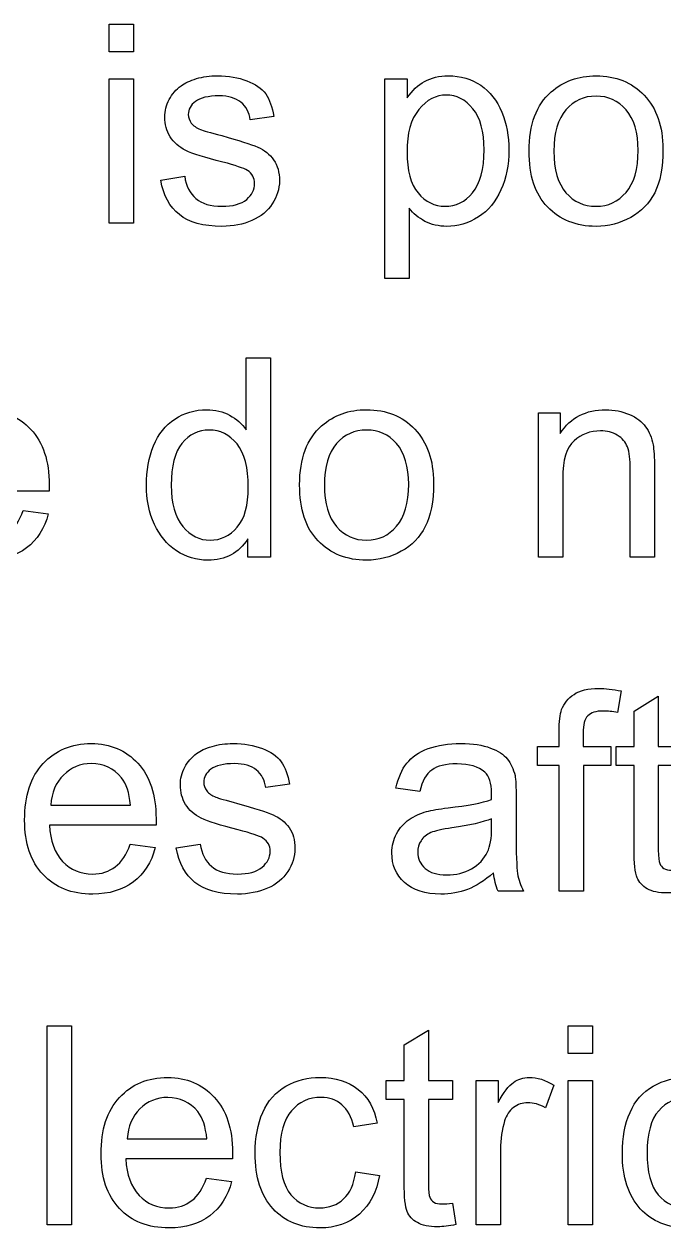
# Model space of a CAD drawing. Extents: x -45 to 645, y -160 to 467.
# Drawn here: x 372.66 to 376.72, y 125.2 to 132.83 of the extents above; entities that cross this region are included whole.
import ezdxf

# ---------------------------------------------------------------- set-up
doc = ezdxf.new("R2010")
doc.units = 0
doc.layers.add('layer 1', color=7, linetype='Continuous')

msp = doc.modelspace()

# ---------------------------------------------------------------- linework, layer by layer
at = {"layer": 'layer 1', "color": 7, "true_color": 0xffffff}
for points, knots in [([(373.355, 132.6523), (373.355, 132.6523), (373.355, 132.8287), (373.355, 132.8287), (373.355, 132.8287), (373.2014, 132.8287), (373.2014, 132.8287), (373.2014, 132.8287), (373.2014, 132.6523), (373.2014, 132.6523), (373.2014, 132.6523), (373.355, 132.6523), (373.355, 132.6523)], [0, 0, 0, 0, 0.25, 0.25, 0.25, 0.5, 0.5, 0.5, 0.75, 0.75, 0.75, 1, 1, 1, 1]), ([(373.6466, 131.6205), (373.7078, 131.5711), (373.7968, 131.5463), (373.9155, 131.5463), (373.9872, 131.5464), (374.05, 131.5586), (374.1059, 131.5833), (374.1635, 131.6082), (374.2054, 131.6433), (374.2351, 131.6892), (374.2648, 131.7352), (374.2805, 131.7827), (374.2805, 131.8356), (374.2805, 131.8886), (374.2683, 131.9326), (374.2438, 131.9679), (374.2194, 132.0032), (374.1844, 132.0296), (374.1425, 132.049), (374.0989, 132.0667), (374.0238, 132.0913), (373.9155, 132.1213), (373.8405, 132.1408), (373.795, 132.1548), (373.7793, 132.1601), (373.7532, 132.1707), (373.7339, 132.1848), (373.7217, 132.2007), (373.7095, 132.2184), (373.7025, 132.236), (373.7025, 132.2554), (373.7025, 132.2872), (373.7182, 132.3153), (373.7479, 132.3383), (373.7776, 132.3612), (373.8282, 132.3736), (373.8981, 132.3736), (373.9574, 132.3737), (374.0028, 132.3594), (374.036, 132.333), (374.0692, 132.3067), (374.0884, 132.2695), (374.0954, 132.2219), (374.0954, 132.2219), (374.2456, 132.2432), (374.2456, 132.2432), (374.2351, 132.3031), (374.2176, 132.3506), (374.1932, 132.3859), (374.167, 132.4214), (374.1268, 132.4494), (374.0744, 132.4688), (374.0203, 132.49), (373.9574, 132.5006), (373.8876, 132.5006), (373.8405, 132.5007), (373.795, 132.4953), (373.7549, 132.4829), (373.713, 132.4706), (373.6815, 132.4547), (373.6571, 132.4371), (373.6257, 132.4142), (373.5995, 132.3859), (373.582, 132.3506), (373.5628, 132.3154), (373.5541, 132.2783), (373.5541, 132.2377), (373.5541, 132.1937), (373.5645, 132.1513), (373.5872, 132.1143), (373.61, 132.0791), (373.6431, 132.049), (373.6868, 132.0278), (373.7304, 132.0068), (373.8073, 131.982), (373.9208, 131.9537), (374.0028, 131.9326), (374.0552, 131.9149), (374.0779, 131.9008), (374.1076, 131.8816), (374.1233, 131.8532), (374.1233, 131.8179), (374.1233, 131.7792), (374.1059, 131.7456), (374.0727, 131.7174), (374.0378, 131.6875), (373.9854, 131.6733), (373.9155, 131.6733), (373.8439, 131.6734), (373.7898, 131.6892), (373.7514, 131.7227), (373.713, 131.7546), (373.6885, 131.8021), (373.6798, 131.8638), (373.6798, 131.8638), (373.5279, 131.8391), (373.5279, 131.8391), (373.5453, 131.7421), (373.5838, 131.6698), (373.6466, 131.6205)], [0, 0, 0, 0, 0.030303, 0.030303, 0.030303, 0.060606, 0.060606, 0.060606, 0.090909, 0.090909, 0.090909, 0.121212, 0.121212, 0.121212, 0.151515, 0.151515, 0.151515, 0.181818, 0.181818, 0.181818, 0.212121, 0.212121, 0.212121, 0.242424, 0.242424, 0.242424, 0.272727, 0.272727, 0.272727, 0.30303, 0.30303, 0.30303, 0.333333, 0.333333, 0.333333, 0.363636, 0.363636, 0.363636, 0.393939, 0.393939, 0.393939, 0.424242, 0.424242, 0.424242, 0.454545, 0.454545, 0.454545, 0.484848, 0.484848, 0.484848, 0.515152, 0.515152, 0.515152, 0.545455, 0.545455, 0.545455, 0.575758, 0.575758, 0.575758, 0.606061, 0.606061, 0.606061, 0.636364, 0.636364, 0.636364, 0.666667, 0.666667, 0.666667, 0.69697, 0.69697, 0.69697, 0.727273, 0.727273, 0.727273, 0.757576, 0.757576, 0.757576, 0.787879, 0.787879, 0.787879, 0.818182, 0.818182, 0.818182, 0.848485, 0.848485, 0.848485, 0.878788, 0.878788, 0.878788, 0.909091, 0.909091, 0.909091, 0.939394, 0.939394, 0.939394, 0.969697, 0.969697, 0.969697, 1, 1, 1, 1]), ([(375.103, 131.2149), (375.103, 131.2149), (375.103, 131.6609), (375.103, 131.6609), (375.1292, 131.6276), (375.1623, 131.601), (375.2025, 131.578), (375.2444, 131.557), (375.2898, 131.5463), (375.3405, 131.5463), (375.4103, 131.5464), (375.4767, 131.5657), (375.5413, 131.6063), (375.6041, 131.6451), (375.6513, 131.7033), (375.6845, 131.7774), (375.7176, 131.8532), (375.7351, 131.9361), (375.7351, 132.0296), (375.7351, 132.1179), (375.7194, 132.1972), (375.6897, 132.2712), (375.66, 132.3436), (375.6146, 132.4), (375.557, 132.4406), (375.4976, 132.4813), (375.4295, 132.5006), (375.3509, 132.5006), (375.2933, 132.5007), (375.2427, 132.4882), (375.2008, 132.4653), (375.1589, 132.4424), (375.1222, 132.4071), (375.089, 132.3612), (375.089, 132.3612), (375.089, 132.4813), (375.089, 132.4813), (375.089, 132.4813), (374.9493, 132.4813), (374.9493, 132.4813), (374.9493, 132.4813), (374.9493, 131.2149), (374.9493, 131.2149), (374.9493, 131.2149), (375.103, 131.2149), (375.103, 131.2149)], [0, 0, 0, 0, 0.066667, 0.066667, 0.066667, 0.133333, 0.133333, 0.133333, 0.2, 0.2, 0.2, 0.266667, 0.266667, 0.266667, 0.333333, 0.333333, 0.333333, 0.4, 0.4, 0.4, 0.466667, 0.466667, 0.466667, 0.533333, 0.533333, 0.533333, 0.6, 0.6, 0.6, 0.666667, 0.666667, 0.666667, 0.733333, 0.733333, 0.733333, 0.8, 0.8, 0.8, 0.866667, 0.866667, 0.866667, 0.933333, 0.933333, 0.933333, 1, 1, 1, 1]), ([(375.9796, 131.6699), (376.0582, 131.5869), (376.1612, 131.5463), (376.2869, 131.5463), (376.3672, 131.5464), (376.4388, 131.5657), (376.5069, 131.6027), (376.5733, 131.6399), (376.6239, 131.6909), (376.6588, 131.7597), (376.6938, 131.8268), (376.7112, 131.9185), (376.7112, 132.0367), (376.7112, 132.1814), (376.671, 132.2942), (376.5925, 132.3771), (376.5139, 132.4601), (376.4126, 132.5006), (376.2869, 132.5006), (376.1751, 132.5007), (376.0808, 132.467), (376.0023, 132.3982), (375.9097, 132.3172), (375.8626, 132.1919), (375.8626, 132.0243), (375.8626, 131.8691), (375.901, 131.7509), (375.9796, 131.6699)], [0, 0, 0, 0, 0.111111, 0.111111, 0.111111, 0.222222, 0.222222, 0.222222, 0.333333, 0.333333, 0.333333, 0.444444, 0.444444, 0.444444, 0.555556, 0.555556, 0.555556, 0.666667, 0.666667, 0.666667, 0.777778, 0.777778, 0.777778, 0.888889, 0.888889, 0.888889, 1, 1, 1, 1]), ([(373.355, 131.5657), (373.355, 131.5657), (373.355, 132.4813), (373.355, 132.4813), (373.355, 132.4813), (373.2014, 132.4813), (373.2014, 132.4813), (373.2014, 132.4813), (373.2014, 131.5657), (373.2014, 131.5657), (373.2014, 131.5657), (373.355, 131.5657), (373.355, 131.5657)], [0, 0, 0, 0, 0.25, 0.25, 0.25, 0.5, 0.5, 0.5, 0.75, 0.75, 0.75, 1, 1, 1, 1]), ([(375.1641, 132.2872), (375.2147, 132.3489), (375.2724, 132.3788), (375.337, 132.3788), (375.4033, 132.3789), (375.4592, 132.3506), (375.5063, 132.2924), (375.5535, 132.2342), (375.5779, 132.1478), (375.5779, 132.0314), (375.5779, 131.908), (375.5535, 131.8179), (375.5046, 131.7597), (375.4575, 131.7016), (375.3981, 131.6733), (375.33, 131.6733), (375.2637, 131.6734), (375.206, 131.7015), (375.1588, 131.758), (375.1117, 131.8145), (375.089, 131.9008), (375.089, 132.0172), (375.089, 132.1356), (375.1134, 132.2254), (375.1641, 132.2872)], [0, 0, 0, 0, 0.125, 0.125, 0.125, 0.25, 0.25, 0.25, 0.375, 0.375, 0.375, 0.5, 0.5, 0.5, 0.625, 0.625, 0.625, 0.75, 0.75, 0.75, 0.875, 0.875, 0.875, 1, 1, 1, 1]), ([(376.0966, 132.2854), (376.1472, 132.3436), (376.21, 132.3718), (376.2869, 132.3718), (376.3638, 132.3719), (376.4266, 132.3436), (376.4772, 132.2854), (376.5279, 132.2273), (376.554, 132.1407), (376.554, 132.0278), (376.5541, 131.908), (376.5279, 131.8197), (376.4772, 131.7615), (376.4266, 131.7034), (376.3637, 131.6733), (376.2869, 131.6733), (376.2101, 131.6734), (376.1472, 131.7015), (376.0965, 131.7597), (376.0459, 131.8181), (376.0197, 131.9061), (376.0197, 132.0225), (376.0197, 132.139), (376.0459, 132.2272), (376.0966, 132.2854)], [0, 0, 0, 0, 0.125, 0.125, 0.125, 0.25, 0.25, 0.25, 0.375, 0.375, 0.375, 0.5, 0.5, 0.5, 0.625, 0.625, 0.625, 0.75, 0.75, 0.75, 0.875, 0.875, 0.875, 1, 1, 1, 1]), ([(374.2229, 129.449), (374.2229, 129.449), (374.2229, 130.712), (374.2229, 130.712), (374.2229, 130.712), (374.0693, 130.712), (374.0693, 130.712), (374.0693, 130.712), (374.0693, 130.257), (374.0693, 130.257), (374.0431, 130.2957), (374.0081, 130.3256), (373.9645, 130.3486), (373.9226, 130.3715), (373.8737, 130.3838), (373.8195, 130.3838), (373.7445, 130.384), (373.6781, 130.3644), (373.617, 130.3238), (373.5576, 130.2852), (373.5122, 130.2286), (373.4825, 130.1545), (373.4529, 130.0806), (373.4371, 129.9975), (373.4371, 129.9058), (373.4371, 129.8125), (373.4546, 129.7294), (373.4878, 129.6571), (373.521, 129.5867), (373.5663, 129.5301), (373.6275, 129.4895), (373.6886, 129.449), (373.7549, 129.4296), (373.8265, 129.4296), (373.9383, 129.4297), (374.0221, 129.4754), (374.0797, 129.5654), (374.0797, 129.5654), (374.0797, 129.449), (374.0797, 129.449), (374.0797, 129.449), (374.2229, 129.449), (374.2229, 129.449)], [0, 0, 0, 0, 0.071429, 0.071429, 0.071429, 0.142857, 0.142857, 0.142857, 0.214286, 0.214286, 0.214286, 0.285714, 0.285714, 0.285714, 0.357143, 0.357143, 0.357143, 0.428571, 0.428571, 0.428571, 0.5, 0.5, 0.5, 0.571429, 0.571429, 0.571429, 0.642857, 0.642857, 0.642857, 0.714286, 0.714286, 0.714286, 0.785714, 0.785714, 0.785714, 0.857143, 0.857143, 0.857143, 0.928571, 0.928571, 0.928571, 1, 1, 1, 1]), ([(372.5623, 129.6026), (372.5222, 129.5726), (372.475, 129.5566), (372.4191, 129.5566), (372.3423, 129.5567), (372.2794, 129.583), (372.2288, 129.6359), (372.1783, 129.6907), (372.1503, 129.7665), (372.1451, 129.867), (372.1451, 129.867), (372.8208, 129.8671), (372.8208, 129.8671), (372.8208, 129.8847), (372.8208, 129.8987), (372.8208, 129.9076), (372.8208, 130.0594), (372.7823, 130.1757), (372.7055, 130.2586), (372.6287, 130.3415), (372.5309, 130.3838), (372.4104, 130.3838), (372.2847, 130.384), (372.1835, 130.3415), (372.1049, 130.2568), (372.0264, 130.1723), (371.9879, 130.0522), (371.9879, 129.8987), (371.988, 129.7506), (372.0263, 129.6359), (372.1049, 129.553), (372.1818, 129.4702), (372.2864, 129.4296), (372.4191, 129.4296), (372.5239, 129.4297), (372.6095, 129.456), (372.6776, 129.5072), (372.744, 129.5585), (372.7911, 129.6306), (372.8155, 129.7241), (372.8155, 129.7241), (372.6566, 129.7454), (372.6566, 129.7454), (372.6339, 129.6801), (372.6025, 129.6324), (372.5623, 129.6026)], [0, 0, 0, 0, 0.066667, 0.066667, 0.066667, 0.133333, 0.133333, 0.133333, 0.2, 0.2, 0.2, 0.266667, 0.266667, 0.266667, 0.333333, 0.333333, 0.333333, 0.4, 0.4, 0.4, 0.466667, 0.466667, 0.466667, 0.533333, 0.533333, 0.533333, 0.6, 0.6, 0.6, 0.666667, 0.666667, 0.666667, 0.733333, 0.733333, 0.733333, 0.8, 0.8, 0.8, 0.866667, 0.866667, 0.866667, 0.933333, 0.933333, 0.933333, 1, 1, 1, 1]), ([(374.5253, 129.5531), (374.6039, 129.4702), (374.7069, 129.4296), (374.8326, 129.4296), (374.913, 129.4297), (374.9846, 129.449), (375.0527, 129.486), (375.1191, 129.5232), (375.1697, 129.5742), (375.2046, 129.643), (375.2396, 129.7101), (375.257, 129.8017), (375.257, 129.9199), (375.257, 130.0647), (375.2168, 130.1774), (375.1382, 130.2603), (375.0597, 130.3433), (374.9584, 130.3838), (374.8326, 130.3838), (374.7209, 130.384), (374.6266, 130.3503), (374.548, 130.2815), (374.4555, 130.2004), (374.4083, 130.0751), (374.4083, 129.9076), (374.4083, 129.7524), (374.4467, 129.6342), (374.5253, 129.5531)], [0, 0, 0, 0, 0.111111, 0.111111, 0.111111, 0.222222, 0.222222, 0.222222, 0.333333, 0.333333, 0.333333, 0.444444, 0.444444, 0.444444, 0.555556, 0.555556, 0.555556, 0.666667, 0.666667, 0.666667, 0.777778, 0.777778, 0.777778, 0.888889, 0.888889, 0.888889, 1, 1, 1, 1]), ([(376.0759, 129.449), (376.0759, 129.449), (376.0759, 129.9482), (376.0759, 129.9482), (376.0759, 130.0665), (376.1003, 130.1457), (376.1475, 130.1863), (376.1947, 130.2286), (376.2505, 130.2498), (376.3151, 130.2498), (376.3571, 130.2499), (376.392, 130.2409), (376.4216, 130.2216), (376.4531, 130.204), (376.474, 130.1774), (376.4862, 130.1475), (376.4985, 130.1157), (376.5037, 130.0681), (376.5037, 130.0046), (376.5037, 130.0046), (376.5037, 129.449), (376.5037, 129.449), (376.5037, 129.449), (376.6574, 129.449), (376.6574, 129.449), (376.6574, 129.449), (376.6574, 130.0117), (376.6574, 130.0117), (376.6574, 130.0824), (376.6539, 130.1333), (376.6486, 130.1616), (376.6399, 130.2058), (376.6242, 130.2445), (376.6015, 130.2762), (376.5788, 130.308), (376.5439, 130.3344), (376.4985, 130.3538), (376.4531, 130.3733), (376.4024, 130.3838), (376.3483, 130.3838), (376.2226, 130.384), (376.1265, 130.3344), (376.0602, 130.2339), (376.0602, 130.2339), (376.0602, 130.3646), (376.0602, 130.3646), (376.0602, 130.3646), (375.9223, 130.3646), (375.9223, 130.3646), (375.9223, 130.3646), (375.9223, 129.449), (375.9223, 129.449), (375.9223, 129.449), (376.0759, 129.449), (376.0759, 129.449)], [0, 0, 0, 0, 0.055556, 0.055556, 0.055556, 0.111111, 0.111111, 0.111111, 0.166667, 0.166667, 0.166667, 0.222222, 0.222222, 0.222222, 0.277778, 0.277778, 0.277778, 0.333333, 0.333333, 0.333333, 0.388889, 0.388889, 0.388889, 0.444444, 0.444444, 0.444444, 0.5, 0.5, 0.5, 0.555556, 0.555556, 0.555556, 0.611111, 0.611111, 0.611111, 0.666667, 0.666667, 0.666667, 0.722222, 0.722222, 0.722222, 0.777778, 0.777778, 0.777778, 0.833333, 0.833333, 0.833333, 0.888889, 0.888889, 0.888889, 0.944444, 0.944444, 0.944444, 1, 1, 1, 1]), ([(373.6624, 130.1705), (373.7096, 130.2268), (373.7654, 130.2551), (373.8353, 130.2551), (373.9051, 130.2552), (373.9627, 130.2251), (374.0116, 130.1669), (374.0588, 130.1088), (374.0832, 130.0169), (374.0832, 129.8917), (374.0832, 129.779), (374.0605, 129.6941), (374.0134, 129.6395), (373.9662, 129.5849), (373.9086, 129.5566), (373.8405, 129.5566), (373.7741, 129.5567), (373.7165, 129.5848), (373.6676, 129.643), (373.6188, 129.7014), (373.5943, 129.7894), (373.5943, 129.9058), (373.5943, 130.0258), (373.617, 130.1139), (373.6624, 130.1705)], [0, 0, 0, 0, 0.125, 0.125, 0.125, 0.25, 0.25, 0.25, 0.375, 0.375, 0.375, 0.5, 0.5, 0.5, 0.625, 0.625, 0.625, 0.75, 0.75, 0.75, 0.875, 0.875, 0.875, 1, 1, 1, 1]), ([(374.6424, 130.1687), (374.693, 130.2268), (374.7558, 130.2551), (374.8326, 130.2551), (374.9095, 130.2552), (374.9723, 130.2268), (375.023, 130.1686), (375.0737, 130.1106), (375.0998, 130.024), (375.0998, 129.9111), (375.0999, 129.7913), (375.0736, 129.703), (375.023, 129.6447), (374.9724, 129.5867), (374.9095, 129.5566), (374.8326, 129.5566), (374.7559, 129.5567), (374.693, 129.5848), (374.6423, 129.643), (374.5917, 129.7014), (374.5655, 129.7894), (374.5655, 129.9058), (374.5655, 130.0222), (374.5917, 130.1104), (374.6424, 130.1687)], [0, 0, 0, 0, 0.125, 0.125, 0.125, 0.25, 0.25, 0.25, 0.375, 0.375, 0.375, 0.5, 0.5, 0.5, 0.625, 0.625, 0.625, 0.75, 0.75, 0.75, 0.875, 0.875, 0.875, 1, 1, 1, 1]), ([(376.2069, 127.3322), (376.2069, 127.3322), (376.2069, 128.1278), (376.2069, 128.1278), (376.2069, 128.1278), (376.3816, 128.1278), (376.3816, 128.1278), (376.3816, 128.1278), (376.3816, 128.2477), (376.3816, 128.2477), (376.3816, 128.2477), (376.2052, 128.2477), (376.2052, 128.2477), (376.2052, 128.2477), (376.2052, 128.3324), (376.2052, 128.3324), (376.2052, 128.3871), (376.2139, 128.4241), (376.2349, 128.4435), (376.2541, 128.4629), (376.2855, 128.4735), (376.3326, 128.4735), (376.3606, 128.4735), (376.392, 128.4699), (376.4235, 128.4646), (376.4235, 128.4646), (376.4462, 128.6005), (376.4462, 128.6005), (376.3938, 128.6111), (376.3466, 128.6163), (376.303, 128.6163), (376.2367, 128.6164), (376.1842, 128.604), (376.1476, 128.5793), (376.1092, 128.5546), (376.0847, 128.5211), (376.069, 128.4823), (376.0585, 128.4523), (376.0533, 128.4064), (376.0533, 128.3447), (376.0533, 128.3447), (376.0533, 128.2477), (376.0533, 128.2477), (376.0533, 128.2477), (375.9171, 128.2477), (375.9171, 128.2477), (375.9171, 128.2477), (375.9171, 128.1278), (375.9171, 128.1278), (375.9171, 128.1278), (376.0533, 128.1278), (376.0533, 128.1278), (376.0533, 128.1278), (376.0533, 127.3322), (376.0533, 127.3322), (376.0533, 127.3322), (376.2069, 127.3322), (376.2069, 127.3322)], [0, 0, 0, 0, 0.052632, 0.052632, 0.052632, 0.105263, 0.105263, 0.105263, 0.157895, 0.157895, 0.157895, 0.210526, 0.210526, 0.210526, 0.263158, 0.263158, 0.263158, 0.315789, 0.315789, 0.315789, 0.368421, 0.368421, 0.368421, 0.421053, 0.421053, 0.421053, 0.473684, 0.473684, 0.473684, 0.526316, 0.526316, 0.526316, 0.578947, 0.578947, 0.578947, 0.631579, 0.631579, 0.631579, 0.684211, 0.684211, 0.684211, 0.736842, 0.736842, 0.736842, 0.789474, 0.789474, 0.789474, 0.842105, 0.842105, 0.842105, 0.894737, 0.894737, 0.894737, 0.947368, 0.947368, 0.947368, 1, 1, 1, 1]), ([(376.7692, 127.4646), (376.7465, 127.4646), (376.729, 127.468), (376.7168, 127.4751), (376.7046, 127.4839), (376.6958, 127.4927), (376.6906, 127.5069), (376.6854, 127.5193), (376.6819, 127.5474), (376.6819, 127.5915), (376.6819, 127.5915), (376.6819, 128.1278), (376.6819, 128.1278), (376.6819, 128.1278), (376.8355, 128.1278), (376.8355, 128.1278), (376.8355, 128.1278), (376.8355, 128.2477), (376.8355, 128.2477), (376.8355, 128.2477), (376.6819, 128.2477), (376.6819, 128.2477), (376.6819, 128.2477), (376.6819, 128.567), (376.6819, 128.567), (376.6819, 128.567), (376.5283, 128.4735), (376.5283, 128.4735), (376.5283, 128.4735), (376.5283, 128.2477), (376.5283, 128.2477), (376.5283, 128.2477), (376.4148, 128.2477), (376.4148, 128.2477), (376.4148, 128.2477), (376.4148, 128.1278), (376.4148, 128.1278), (376.4148, 128.1278), (376.5283, 128.1278), (376.5283, 128.1278), (376.5283, 128.1278), (376.5283, 127.6004), (376.5283, 127.6004), (376.5283, 127.5069), (376.5352, 127.4469), (376.5474, 127.4169), (376.5597, 127.3887), (376.5806, 127.364), (376.612, 127.3463), (376.6417, 127.3288), (376.6854, 127.3199), (376.7412, 127.3199), (376.7745, 127.3199), (376.8128, 127.3252), (376.8565, 127.334), (376.8565, 127.334), (376.8355, 127.4698), (376.8355, 127.4698), (376.8076, 127.4664), (376.7849, 127.4645), (376.7692, 127.4646)], [0, 0, 0, 0, 0.05, 0.05, 0.05, 0.1, 0.1, 0.1, 0.15, 0.15, 0.15, 0.2, 0.2, 0.2, 0.25, 0.25, 0.25, 0.3, 0.3, 0.3, 0.35, 0.35, 0.35, 0.4, 0.4, 0.4, 0.45, 0.45, 0.45, 0.5, 0.5, 0.5, 0.55, 0.55, 0.55, 0.6, 0.6, 0.6, 0.65, 0.65, 0.65, 0.7, 0.7, 0.7, 0.75, 0.75, 0.75, 0.8, 0.8, 0.8, 0.85, 0.85, 0.85, 0.9, 0.9, 0.9, 0.95, 0.95, 0.95, 1, 1, 1, 1]), ([(373.2399, 127.4857), (373.1998, 127.4558), (373.1526, 127.4398), (373.0967, 127.4398), (373.0199, 127.4399), (372.9571, 127.4663), (372.9064, 127.5192), (372.8558, 127.5739), (372.8278, 127.6497), (372.8226, 127.7503), (372.8226, 127.7503), (373.4984, 127.7503), (373.4984, 127.7503), (373.4984, 127.768), (373.4984, 127.782), (373.4984, 127.7908), (373.4984, 127.9426), (373.46, 128.059), (373.3831, 128.1419), (373.3063, 128.2248), (373.2085, 128.2671), (373.088, 128.2671), (372.9623, 128.2672), (372.861, 128.2248), (372.7824, 128.1401), (372.7039, 128.0554), (372.6654, 127.9355), (372.6654, 127.782), (372.6655, 127.6339), (372.7039, 127.5192), (372.7824, 127.4363), (372.8593, 127.3535), (372.964, 127.3128), (373.0967, 127.3128), (373.2016, 127.3129), (373.2871, 127.3393), (373.3552, 127.3904), (373.4216, 127.4417), (373.4687, 127.5139), (373.4931, 127.6074), (373.4931, 127.6074), (373.3343, 127.6286), (373.3343, 127.6286), (373.3115, 127.5633), (373.2801, 127.5157), (373.2399, 127.4857)], [0, 0, 0, 0, 0.066667, 0.066667, 0.066667, 0.133333, 0.133333, 0.133333, 0.2, 0.2, 0.2, 0.266667, 0.266667, 0.266667, 0.333333, 0.333333, 0.333333, 0.4, 0.4, 0.4, 0.466667, 0.466667, 0.466667, 0.533333, 0.533333, 0.533333, 0.6, 0.6, 0.6, 0.666667, 0.666667, 0.666667, 0.733333, 0.733333, 0.733333, 0.8, 0.8, 0.8, 0.866667, 0.866667, 0.866667, 0.933333, 0.933333, 0.933333, 1, 1, 1, 1]), ([(373.7449, 127.387), (373.806, 127.3376), (373.8951, 127.3128), (374.0138, 127.3128), (374.0854, 127.3129), (374.1483, 127.3252), (374.2042, 127.3499), (374.2618, 127.3746), (374.3037, 127.4098), (374.3334, 127.4557), (374.3631, 127.5016), (374.3788, 127.5492), (374.3788, 127.6021), (374.3788, 127.6551), (374.3665, 127.6991), (374.3421, 127.7344), (374.3177, 127.7697), (374.2827, 127.7961), (374.2408, 127.8155), (374.1972, 127.8332), (374.1221, 127.8579), (374.0138, 127.8879), (373.9387, 127.9073), (373.8933, 127.9214), (373.8776, 127.9267), (373.8514, 127.9373), (373.8322, 127.9514), (373.82, 127.9672), (373.8078, 127.9849), (373.8008, 128.0025), (373.8008, 128.0219), (373.8008, 128.0537), (373.8165, 128.0819), (373.8462, 128.1048), (373.8759, 128.1278), (373.9265, 128.1401), (373.9964, 128.1401), (374.0557, 128.1402), (374.1011, 128.126), (374.1343, 128.0995), (374.1675, 128.0731), (374.1867, 128.036), (374.1937, 127.9884), (374.1937, 127.9884), (374.3439, 128.0096), (374.3439, 128.0096), (374.3334, 128.0696), (374.3159, 128.1172), (374.2915, 128.1524), (374.2653, 128.1878), (374.2251, 128.2159), (374.1727, 128.2353), (374.1186, 128.2566), (374.0557, 128.2671), (373.9859, 128.2671), (373.9387, 128.2672), (373.8933, 128.2618), (373.8532, 128.2495), (373.8113, 128.2371), (373.7798, 128.2212), (373.7554, 128.2036), (373.724, 128.1807), (373.6978, 128.1524), (373.6803, 128.1172), (373.6611, 128.0819), (373.6524, 128.0448), (373.6524, 128.0043), (373.6524, 127.9602), (373.6628, 127.9178), (373.6855, 127.8808), (373.7083, 127.8456), (373.7414, 127.8155), (373.7851, 127.7944), (373.8288, 127.7733), (373.9056, 127.7485), (374.0191, 127.7203), (374.1012, 127.6991), (374.1535, 127.6815), (374.1762, 127.6674), (374.2059, 127.648), (374.2216, 127.6197), (374.2216, 127.5845), (374.2216, 127.5457), (374.2042, 127.5121), (374.171, 127.4839), (374.1361, 127.454), (374.0837, 127.4398), (374.0138, 127.4398), (373.9423, 127.4399), (373.8881, 127.4557), (373.8497, 127.4892), (373.8113, 127.521), (373.7868, 127.5686), (373.7781, 127.6303), (373.7781, 127.6303), (373.6262, 127.6057), (373.6262, 127.6057), (373.6437, 127.5086), (373.682, 127.4363), (373.7449, 127.387)], [0, 0, 0, 0, 0.030303, 0.030303, 0.030303, 0.060606, 0.060606, 0.060606, 0.090909, 0.090909, 0.090909, 0.121212, 0.121212, 0.121212, 0.151515, 0.151515, 0.151515, 0.181818, 0.181818, 0.181818, 0.212121, 0.212121, 0.212121, 0.242424, 0.242424, 0.242424, 0.272727, 0.272727, 0.272727, 0.30303, 0.30303, 0.30303, 0.333333, 0.333333, 0.333333, 0.363636, 0.363636, 0.363636, 0.393939, 0.393939, 0.393939, 0.424242, 0.424242, 0.424242, 0.454545, 0.454545, 0.454545, 0.484848, 0.484848, 0.484848, 0.515152, 0.515152, 0.515152, 0.545455, 0.545455, 0.545455, 0.575758, 0.575758, 0.575758, 0.606061, 0.606061, 0.606061, 0.636364, 0.636364, 0.636364, 0.666667, 0.666667, 0.666667, 0.69697, 0.69697, 0.69697, 0.727273, 0.727273, 0.727273, 0.757576, 0.757576, 0.757576, 0.787879, 0.787879, 0.787879, 0.818182, 0.818182, 0.818182, 0.848485, 0.848485, 0.848485, 0.878788, 0.878788, 0.878788, 0.909091, 0.909091, 0.909091, 0.939394, 0.939394, 0.939394, 0.969697, 0.969697, 0.969697, 1, 1, 1, 1]), ([(375.667, 127.3322), (375.667, 127.3322), (375.8277, 127.3322), (375.8277, 127.3322), (375.8085, 127.3676), (375.7962, 127.4045), (375.7893, 127.4434), (375.7841, 127.4805), (375.7805, 127.5721), (375.7805, 127.715), (375.7805, 127.715), (375.7805, 127.9214), (375.7805, 127.9214), (375.7805, 127.9902), (375.7788, 128.0378), (375.7735, 128.0642), (375.7631, 128.1066), (375.7473, 128.1419), (375.7247, 128.1701), (375.702, 128.1983), (375.667, 128.2212), (375.6181, 128.2389), (375.5693, 128.2583), (375.5064, 128.2671), (375.4295, 128.2671), (375.351, 128.2672), (375.2829, 128.2565), (375.2235, 128.2353), (375.1641, 128.2125), (375.1187, 128.1824), (375.0873, 128.1419), (375.0559, 128.1031), (375.0332, 128.0501), (375.0192, 127.9849), (375.0192, 127.9849), (375.1694, 127.9638), (375.1694, 127.9638), (375.1851, 128.029), (375.2113, 128.0748), (375.2462, 128.0995), (375.2811, 128.126), (375.3335, 128.1383), (375.4068, 128.1383), (375.4837, 128.1384), (375.5431, 128.1207), (375.5815, 128.0854), (375.6112, 128.0608), (375.6251, 128.0166), (375.6251, 127.9531), (375.6251, 127.9479), (375.6251, 127.9337), (375.6251, 127.9125), (375.5658, 127.8914), (375.475, 127.8737), (375.3492, 127.8596), (375.2899, 127.8526), (375.2445, 127.8438), (375.213, 127.8367), (375.1729, 127.8244), (375.1362, 127.8085), (375.103, 127.7855), (375.0698, 127.7626), (375.0436, 127.7326), (375.0227, 127.6956), (375.0035, 127.6603), (374.993, 127.618), (374.993, 127.5739), (374.993, 127.4981), (375.0192, 127.4345), (375.0733, 127.3869), (375.1275, 127.3376), (375.2043, 127.3128), (375.3038, 127.3128), (375.3632, 127.3129), (375.4208, 127.3234), (375.4732, 127.3428), (375.5256, 127.364), (375.5797, 127.3975), (375.6373, 127.4469), (375.6426, 127.4029), (375.6513, 127.3657), (375.667, 127.3322)], [0, 0, 0, 0, 0.037037, 0.037037, 0.037037, 0.074074, 0.074074, 0.074074, 0.111111, 0.111111, 0.111111, 0.148148, 0.148148, 0.148148, 0.185185, 0.185185, 0.185185, 0.222222, 0.222222, 0.222222, 0.259259, 0.259259, 0.259259, 0.296296, 0.296296, 0.296296, 0.333333, 0.333333, 0.333333, 0.37037, 0.37037, 0.37037, 0.407407, 0.407407, 0.407407, 0.444444, 0.444444, 0.444444, 0.481481, 0.481481, 0.481481, 0.518519, 0.518519, 0.518519, 0.555556, 0.555556, 0.555556, 0.592593, 0.592593, 0.592593, 0.62963, 0.62963, 0.62963, 0.666667, 0.666667, 0.666667, 0.703704, 0.703704, 0.703704, 0.740741, 0.740741, 0.740741, 0.777778, 0.777778, 0.777778, 0.814815, 0.814815, 0.814815, 0.851852, 0.851852, 0.851852, 0.888889, 0.888889, 0.888889, 0.925926, 0.925926, 0.925926, 0.962963, 0.962963, 0.962963, 1, 1, 1, 1]), ([(372.9117, 128.0678), (372.9588, 128.1155), (373.0182, 128.1401), (373.088, 128.1401), (373.1666, 128.1402), (373.2295, 128.1101), (373.2783, 128.0501), (373.3098, 128.0114), (373.329, 127.9549), (373.336, 127.8773), (373.336, 127.8773), (372.8314, 127.8773), (372.8314, 127.8773), (372.8366, 127.9567), (372.8628, 128.0201), (372.9117, 128.0678)], [0, 0, 0, 0, 0.2, 0.2, 0.2, 0.4, 0.4, 0.4, 0.6, 0.6, 0.6, 0.8, 0.8, 0.8, 1, 1, 1, 1]), ([(375.6251, 127.7345), (375.6251, 127.6656), (375.6164, 127.6145), (375.5989, 127.5809), (375.578, 127.5351), (375.5448, 127.4998), (375.4976, 127.4733), (375.4523, 127.4469), (375.3999, 127.4345), (375.3405, 127.4345), (375.2794, 127.4346), (375.234, 127.4486), (375.2043, 127.4751), (375.1729, 127.5034), (375.1571, 127.5368), (375.1571, 127.5792), (375.1572, 127.6057), (375.1641, 127.6303), (375.1781, 127.6515), (375.1921, 127.6744), (375.213, 127.6903), (375.2392, 127.7026), (375.2654, 127.7132), (375.3108, 127.7238), (375.3737, 127.7326), (375.4855, 127.7486), (375.5692, 127.7679), (375.6251, 127.7908), (375.6251, 127.7908), (375.6251, 127.7345), (375.6251, 127.7345)], [0, 0, 0, 0, 0.1, 0.1, 0.1, 0.2, 0.2, 0.2, 0.3, 0.3, 0.3, 0.4, 0.4, 0.4, 0.5, 0.5, 0.5, 0.6, 0.6, 0.6, 0.7, 0.7, 0.7, 0.8, 0.8, 0.8, 0.9, 0.9, 0.9, 1, 1, 1, 1]), ([(372.9627, 125.2157), (372.9627, 125.2157), (372.9627, 126.4786), (372.9627, 126.4786), (372.9627, 126.4786), (372.809, 126.4786), (372.809, 126.4786), (372.809, 126.4786), (372.809, 125.2157), (372.809, 125.2157), (372.809, 125.2157), (372.9627, 125.2157), (372.9627, 125.2157)], [0, 0, 0, 0, 0.25, 0.25, 0.25, 0.5, 0.5, 0.5, 0.75, 0.75, 0.75, 1, 1, 1, 1]), ([(376.265, 126.3022), (376.265, 126.3022), (376.265, 126.4786), (376.265, 126.4786), (376.265, 126.4786), (376.1113, 126.4786), (376.1113, 126.4786), (376.1113, 126.4786), (376.1113, 126.3022), (376.1113, 126.3022), (376.1113, 126.3022), (376.265, 126.3022), (376.265, 126.3022)], [0, 0, 0, 0, 0.25, 0.25, 0.25, 0.5, 0.5, 0.5, 0.75, 0.75, 0.75, 1, 1, 1, 1]), ([(375.3118, 125.3481), (375.2891, 125.3481), (375.2716, 125.3515), (375.2594, 125.3586), (375.2472, 125.3674), (375.2385, 125.3762), (375.2332, 125.3903), (375.228, 125.4027), (375.2245, 125.4309), (375.2245, 125.475), (375.2245, 125.475), (375.2245, 126.0111), (375.2245, 126.0111), (375.2245, 126.0111), (375.3782, 126.0111), (375.3782, 126.0111), (375.3782, 126.0111), (375.3782, 126.1311), (375.3782, 126.1311), (375.3782, 126.1311), (375.2245, 126.1311), (375.2245, 126.1311), (375.2245, 126.1311), (375.2245, 126.4504), (375.2245, 126.4504), (375.2245, 126.4504), (375.0709, 126.3569), (375.0709, 126.3569), (375.0709, 126.3569), (375.0709, 126.1311), (375.0709, 126.1311), (375.0709, 126.1311), (374.9574, 126.1311), (374.9574, 126.1311), (374.9574, 126.1311), (374.9574, 126.0111), (374.9574, 126.0111), (374.9574, 126.0111), (375.0709, 126.0111), (375.0709, 126.0111), (375.0709, 126.0111), (375.0709, 125.4839), (375.0709, 125.4839), (375.0709, 125.3903), (375.0778, 125.3303), (375.09, 125.3004), (375.1023, 125.2722), (375.1232, 125.2474), (375.1547, 125.2298), (375.1843, 125.2122), (375.228, 125.2033), (375.2839, 125.2033), (375.3171, 125.2034), (375.3555, 125.2086), (375.3991, 125.2175), (375.3991, 125.2175), (375.3782, 125.3533), (375.3782, 125.3533), (375.3502, 125.3498), (375.3275, 125.348), (375.3118, 125.3481)], [0, 0, 0, 0, 0.05, 0.05, 0.05, 0.1, 0.1, 0.1, 0.15, 0.15, 0.15, 0.2, 0.2, 0.2, 0.25, 0.25, 0.25, 0.3, 0.3, 0.3, 0.35, 0.35, 0.35, 0.4, 0.4, 0.4, 0.45, 0.45, 0.45, 0.5, 0.5, 0.5, 0.55, 0.55, 0.55, 0.6, 0.6, 0.6, 0.65, 0.65, 0.65, 0.7, 0.7, 0.7, 0.75, 0.75, 0.75, 0.8, 0.8, 0.8, 0.85, 0.85, 0.85, 0.9, 0.9, 0.9, 0.95, 0.95, 0.95, 1, 1, 1, 1]), ([(373.7243, 125.3692), (373.6842, 125.3392), (373.637, 125.3233), (373.5811, 125.3233), (373.5043, 125.3233), (373.4414, 125.3498), (373.3907, 125.4027), (373.3401, 125.4574), (373.3122, 125.5332), (373.3069, 125.6337), (373.3069, 125.6337), (373.9827, 125.6338), (373.9827, 125.6338), (373.9827, 125.6515), (373.9827, 125.6655), (373.9827, 125.6743), (373.9827, 125.826), (373.9443, 125.9423), (373.8675, 126.0252), (373.7907, 126.1082), (373.6928, 126.1505), (373.5724, 126.1505), (373.4467, 126.1505), (373.3454, 126.1081), (373.2668, 126.0235), (373.1882, 125.9388), (373.1498, 125.8188), (373.1498, 125.6655), (373.1498, 125.5173), (373.1882, 125.4027), (373.2668, 125.3198), (373.3436, 125.2369), (373.4484, 125.1963), (373.5811, 125.1963), (373.6859, 125.1963), (373.7714, 125.2228), (373.8395, 125.2739), (373.9059, 125.3251), (373.953, 125.3974), (373.9775, 125.4909), (373.9775, 125.4909), (373.8186, 125.5121), (373.8186, 125.5121), (373.7959, 125.4468), (373.7644, 125.3991), (373.7243, 125.3692)], [0, 0, 0, 0, 0.066667, 0.066667, 0.066667, 0.133333, 0.133333, 0.133333, 0.2, 0.2, 0.2, 0.266667, 0.266667, 0.266667, 0.333333, 0.333333, 0.333333, 0.4, 0.4, 0.4, 0.466667, 0.466667, 0.466667, 0.533333, 0.533333, 0.533333, 0.6, 0.6, 0.6, 0.666667, 0.666667, 0.666667, 0.733333, 0.733333, 0.733333, 0.8, 0.8, 0.8, 0.866667, 0.866667, 0.866667, 0.933333, 0.933333, 0.933333, 1, 1, 1, 1]), ([(374.6868, 125.3798), (374.6466, 125.3427), (374.5959, 125.3233), (374.5366, 125.3233), (374.4615, 125.3233), (374.4004, 125.3515), (374.3532, 125.4062), (374.3061, 125.4627), (374.2834, 125.5508), (374.2834, 125.6743), (374.2834, 125.7959), (374.3078, 125.8841), (374.3567, 125.9388), (374.4039, 125.9953), (374.4667, 126.0235), (374.5453, 126.0235), (374.596, 126.0235), (374.6396, 126.0076), (374.6763, 125.9776), (374.7112, 125.9458), (374.7374, 125.9), (374.7513, 125.8382), (374.7513, 125.8382), (374.8998, 125.8612), (374.8998, 125.8612), (374.8823, 125.953), (374.8422, 126.0252), (374.7793, 126.0746), (374.7165, 126.1258), (374.6361, 126.1505), (374.5383, 126.1505), (374.4615, 126.1505), (374.3881, 126.1328), (374.3218, 126.0958), (374.2572, 126.0588), (374.2065, 126.0023), (374.1751, 125.9282), (374.1419, 125.8542), (374.1262, 125.7678), (374.1262, 125.6708), (374.1262, 125.5173), (374.1646, 125.4009), (374.2397, 125.318), (374.3148, 125.2369), (374.4143, 125.1963), (374.5383, 125.1963), (374.6361, 125.1963), (374.7199, 125.2263), (374.788, 125.2845), (374.8544, 125.3445), (374.898, 125.4256), (374.9137, 125.5297), (374.9137, 125.5297), (374.7636, 125.5509), (374.7636, 125.5509), (374.7531, 125.4733), (374.7269, 125.4168), (374.6868, 125.3798)], [0, 0, 0, 0, 0.052632, 0.052632, 0.052632, 0.105263, 0.105263, 0.105263, 0.157895, 0.157895, 0.157895, 0.210526, 0.210526, 0.210526, 0.263158, 0.263158, 0.263158, 0.315789, 0.315789, 0.315789, 0.368421, 0.368421, 0.368421, 0.421053, 0.421053, 0.421053, 0.473684, 0.473684, 0.473684, 0.526316, 0.526316, 0.526316, 0.578947, 0.578947, 0.578947, 0.631579, 0.631579, 0.631579, 0.684211, 0.684211, 0.684211, 0.736842, 0.736842, 0.736842, 0.789474, 0.789474, 0.789474, 0.842105, 0.842105, 0.842105, 0.894737, 0.894737, 0.894737, 0.947368, 0.947368, 0.947368, 1, 1, 1, 1]), ([(375.6817, 125.2157), (375.6817, 125.2157), (375.6817, 125.6937), (375.6817, 125.6937), (375.6817, 125.759), (375.6904, 125.8188), (375.7078, 125.8753), (375.7183, 125.9106), (375.7375, 125.9388), (375.7637, 125.96), (375.7899, 125.9794), (375.8213, 125.9899), (375.8545, 125.9899), (375.8912, 125.99), (375.9279, 125.9794), (375.9663, 125.9582), (375.9663, 125.9582), (376.0204, 126.1011), (376.0204, 126.1011), (375.9663, 126.1347), (375.9139, 126.1505), (375.8632, 126.1505), (375.8266, 126.1505), (375.7934, 126.1399), (375.7637, 126.1187), (375.7341, 126.0993), (375.7009, 126.0552), (375.6659, 125.9917), (375.6659, 125.9917), (375.6659, 126.1311), (375.6659, 126.1311), (375.6659, 126.1311), (375.528, 126.1311), (375.528, 126.1311), (375.528, 126.1311), (375.528, 125.2157), (375.528, 125.2157), (375.528, 125.2157), (375.6817, 125.2157), (375.6817, 125.2157)], [0, 0, 0, 0, 0.076923, 0.076923, 0.076923, 0.153846, 0.153846, 0.153846, 0.230769, 0.230769, 0.230769, 0.307692, 0.307692, 0.307692, 0.384615, 0.384615, 0.384615, 0.461538, 0.461538, 0.461538, 0.538462, 0.538462, 0.538462, 0.615385, 0.615385, 0.615385, 0.692308, 0.692308, 0.692308, 0.769231, 0.769231, 0.769231, 0.846154, 0.846154, 0.846154, 0.923077, 0.923077, 0.923077, 1, 1, 1, 1]), ([(376.265, 125.2157), (376.265, 125.2157), (376.265, 126.1311), (376.265, 126.1311), (376.265, 126.1311), (376.1113, 126.1311), (376.1113, 126.1311), (376.1113, 126.1311), (376.1113, 125.2157), (376.1113, 125.2157), (376.1113, 125.2157), (376.265, 125.2157), (376.265, 125.2157)], [0, 0, 0, 0, 0.25, 0.25, 0.25, 0.5, 0.5, 0.5, 0.75, 0.75, 0.75, 1, 1, 1, 1]), ([(377.0144, 125.3798), (376.9742, 125.3427), (376.9236, 125.3233), (376.8642, 125.3233), (376.7892, 125.3233), (376.728, 125.3515), (376.6808, 125.4062), (376.6337, 125.4627), (376.611, 125.5508), (376.611, 125.6743), (376.611, 125.7959), (376.6354, 125.8841), (376.6843, 125.9388), (376.7315, 125.9953), (376.7943, 126.0235), (376.8729, 126.0235), (376.9236, 126.0235), (376.9672, 126.0076), (377.0039, 125.9776), (377.0388, 125.9458), (377.065, 125.9), (377.079, 125.8382), (377.079, 125.8382), (377.2274, 125.8612), (377.2274, 125.8612), (377.2099, 125.953), (377.1698, 126.0252), (377.1069, 126.0746), (377.0441, 126.1258), (376.9637, 126.1505), (376.8659, 126.1505), (376.7892, 126.1505), (376.7158, 126.1328), (376.6494, 126.0958), (376.5848, 126.0588), (376.5342, 126.0023), (376.5027, 125.9282), (376.4696, 125.8542), (376.4538, 125.7678), (376.4538, 125.6708), (376.4538, 125.5173), (376.4923, 125.4009), (376.5673, 125.318), (376.6425, 125.2369), (376.742, 125.1963), (376.8659, 125.1963), (376.9637, 125.1963), (377.0475, 125.2263), (377.1156, 125.2845), (377.182, 125.3445), (377.2257, 125.4256), (377.2414, 125.5297), (377.2414, 125.5297), (377.0912, 125.5509), (377.0912, 125.5509), (377.0808, 125.4733), (377.0545, 125.4168), (377.0144, 125.3798)], [0, 0, 0, 0, 0.052632, 0.052632, 0.052632, 0.105263, 0.105263, 0.105263, 0.157895, 0.157895, 0.157895, 0.210526, 0.210526, 0.210526, 0.263158, 0.263158, 0.263158, 0.315789, 0.315789, 0.315789, 0.368421, 0.368421, 0.368421, 0.421053, 0.421053, 0.421053, 0.473684, 0.473684, 0.473684, 0.526316, 0.526316, 0.526316, 0.578947, 0.578947, 0.578947, 0.631579, 0.631579, 0.631579, 0.684211, 0.684211, 0.684211, 0.736842, 0.736842, 0.736842, 0.789474, 0.789474, 0.789474, 0.842105, 0.842105, 0.842105, 0.894737, 0.894737, 0.894737, 0.947368, 0.947368, 0.947368, 1, 1, 1, 1]), ([(373.396, 125.9512), (373.4431, 125.9988), (373.5025, 126.0235), (373.5724, 126.0235), (373.651, 126.0235), (373.7138, 125.9935), (373.7627, 125.9335), (373.7941, 125.8947), (373.8133, 125.8382), (373.8203, 125.7607), (373.8203, 125.7607), (373.3157, 125.7608), (373.3157, 125.7608), (373.3209, 125.8401), (373.3471, 125.9035), (373.396, 125.9512)], [0, 0, 0, 0, 0.2, 0.2, 0.2, 0.4, 0.4, 0.4, 0.6, 0.6, 0.6, 0.8, 0.8, 0.8, 1, 1, 1, 1])]:
    msp.add_open_spline(points, degree=3, knots=knots, dxfattribs=at)

doc.saveas('drawing.dxf')
